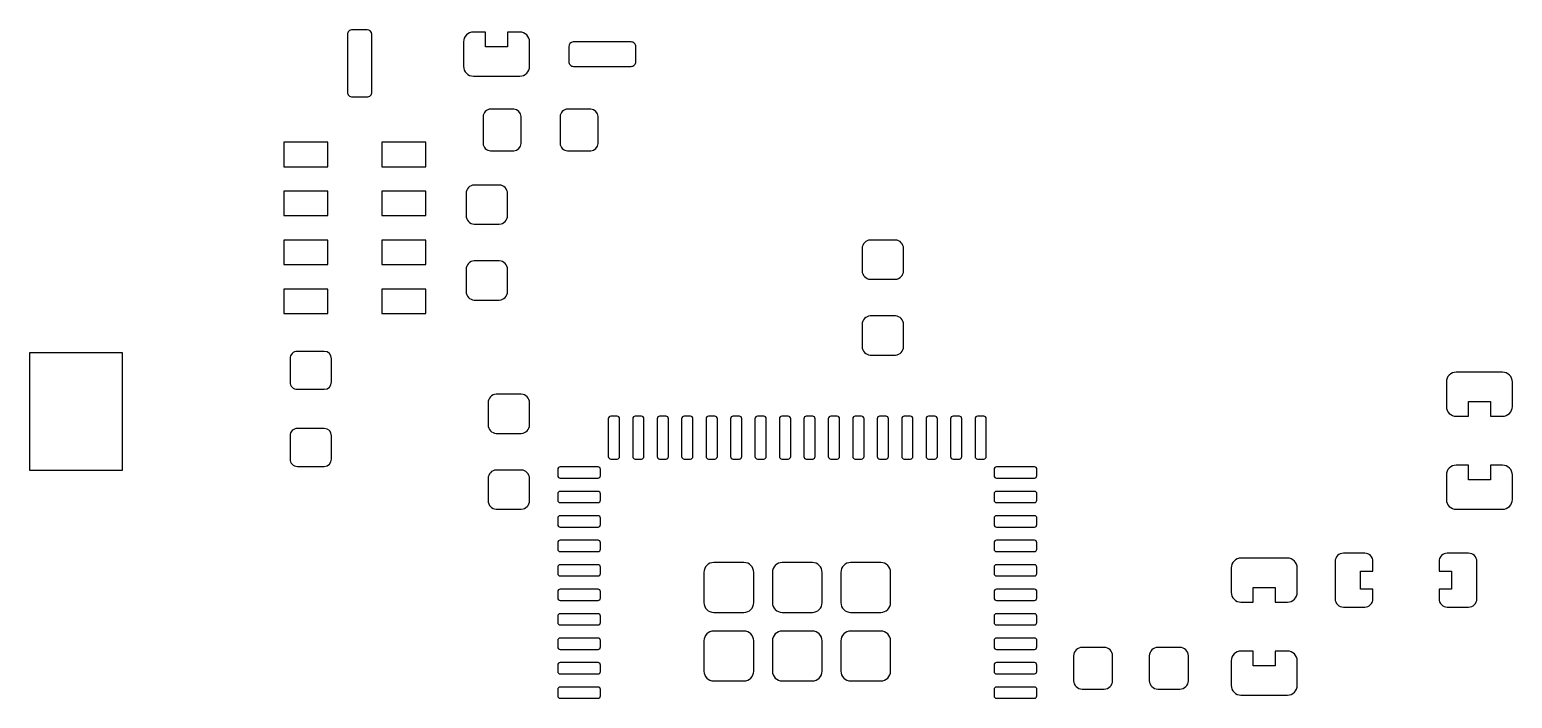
# Model space of a CAD drawing. Extents: x -210 to 210, y -160 to 160.
# Drawn here: x -142.95 to -112.62, y 35.18 to 48.85 of the extents above; entities that cross this region are included whole.
import ezdxf

# ---------------------------------------------------------------- set-up
doc = ezdxf.new("R2010")
doc.units = 0
doc.header["$MEASUREMENT"] = 0
doc.layers.get('0').update_dxf_attribs({"linetype": 'CONTINUOUS'})

msp = doc.modelspace()

# ---------------------------------------------------------------- linework, layer by layer
for points in [[(-135.95, 48.758999, 0.388354), (-136.05, 48.85), (-136.05, 48.85), (-136.35001, 48.85), (-136.35001, 48.85, 0.4146), (-136.44999, 48.75), (-136.44999, 48.75), (-136.44999, 47.575), (-136.44999, 47.575, 0.414758), (-136.35001, 47.475), (-136.35001, 47.475), (-136.05, 47.475), (-136.05, 47.475, 0.4145), (-135.95, 47.575), (-135.95, 47.575), (-135.95, 48.758999)], [(-132.725, 48.6, 0.414335), (-132.925, 48.8), (-132.925, 48.8), (-133.175, 48.8), (-133.175, 48.8), (-133.175, 48.5), (-133.175, 48.5), (-133.625, 48.5), (-133.625, 48.5), (-133.625, 48.8), (-133.625, 48.8), (-133.875, 48.8), (-133.875, 48.8, 0.41445), (-134.075, 48.6), (-134.075, 48.6), (-134.075, 48.1), (-134.075, 48.1, 0.414407), (-133.875, 47.9), (-133.875, 47.9), (-132.925, 47.9), (-132.925, 47.9, 0.414364), (-132.725, 48.1), (-132.725, 48.1), (-132.725, 48.6)], [(-130.55, 48.5, 0.414471), (-130.65, 48.6), (-130.65, 48.6), (-131.834004, 48.6), (-131.834004, 48.6, 0.3886), (-131.925, 48.5), (-131.925, 48.5), (-131.925, 48.2), (-131.925, 48.2, 0.414586), (-131.825, 48.1), (-131.825, 48.1), (-130.65, 48.1), (-130.65, 48.1, 0.414514), (-130.55, 48.2), (-130.55, 48.2), (-130.55, 48.5)], [(-132.9, 47.075, 0.414118), (-133.04999, 47.225), (-133.04999, 47.225), (-133.525, 47.225), (-133.525, 47.225, 0.414233), (-133.67499, 47.075), (-133.67499, 47.075), (-133.67499, 46.525), (-133.67499, 46.525, 0.41428), (-133.525, 46.375), (-133.525, 46.375), (-133.04999, 46.375), (-133.04999, 46.375, 0.414099), (-132.9, 46.525), (-132.9, 46.525), (-132.9, 47.075)], [(-131.32501, 47.075, 0.414156), (-131.475, 47.225), (-131.475, 47.225), (-131.95001, 47.225), (-131.95001, 47.225, 0.414223), (-132.1, 47.075), (-132.1, 47.075), (-132.1, 46.525), (-132.1, 46.525, 0.414223), (-131.95001, 46.375), (-131.95001, 46.375), (-131.475, 46.375), (-131.475, 46.375, 0.414166), (-131.32501, 46.525), (-131.32501, 46.525), (-131.32501, 47.075)], [(-133.175, 45.5, 0.404343), (-133.343994, 45.675), (-133.343994, 45.675), (-133.855996, 45.675), (-133.855996, 45.675, 0.404505), (-134.02499, 45.5), (-134.02499, 45.5), (-134.02499, 45.05), (-134.02499, 45.05, 0.404441), (-133.855996, 44.875), (-133.855996, 44.875), (-133.343994, 44.875), (-133.343994, 44.875, 0.404303), (-133.175, 45.05), (-133.175, 45.05), (-133.175, 45.5)], [(-125.075, 44.375, 0.404336), (-125.244004, 44.55), (-125.244004, 44.55), (-125.755996, 44.55), (-125.755996, 44.55, 0.40445), (-125.925, 44.375), (-125.925, 44.375), (-125.925, 43.925), (-125.925, 43.925, 0.404419), (-125.755996, 43.75), (-125.755996, 43.75), (-125.244004, 43.75), (-125.244004, 43.75, 0.404305), (-125.075, 43.925), (-125.075, 43.925), (-125.075, 44.375)], [(-133.175, 43.95, 0.404327), (-133.343994, 44.125), (-133.343994, 44.125), (-133.855996, 44.125), (-133.855996, 44.125, 0.404457), (-134.02499, 43.95), (-134.02499, 43.95), (-134.02499, 43.5), (-134.02499, 43.5, 0.404457), (-133.855996, 43.325), (-133.855996, 43.325), (-133.343994, 43.325), (-133.343994, 43.325, 0.404343), (-133.175, 43.5), (-133.175, 43.5), (-133.175, 43.95)], [(-125.075, 42.825, 0.404329), (-125.244004, 43), (-125.244004, 43), (-125.755996, 43), (-125.755996, 43, 0.40445), (-125.925, 42.825), (-125.925, 42.825), (-125.925, 42.375), (-125.925, 42.375, 0.404442), (-125.755996, 42.2), (-125.755996, 42.2), (-125.244004, 42.2), (-125.244004, 42.2, 0.404336), (-125.075, 42.375), (-125.075, 42.375), (-125.075, 42.825)], [(-136.775, 42.125, 0.414166), (-136.925, 42.275), (-136.925, 42.275), (-137.475, 42.275), (-137.475, 42.275, 0.414233), (-137.62499, 42.125), (-137.62499, 42.125), (-137.62499, 41.65), (-137.62499, 41.65, 0.414252), (-137.475, 41.5), (-137.475, 41.5), (-136.925, 41.5), (-136.925, 41.5, 0.414118), (-136.775, 41.65), (-136.775, 41.65), (-136.775, 42.125)], [(-112.625, 41.65, 0.414385), (-112.825, 41.85), (-112.825, 41.85), (-113.775, 41.85), (-113.775, 41.85, 0.414385), (-113.975, 41.65), (-113.975, 41.65), (-113.975, 41.15), (-113.975, 41.15, 0.41445), (-113.775, 40.95), (-113.775, 40.95), (-113.525, 40.95), (-113.525, 40.95), (-113.525, 41.25), (-113.525, 41.25), (-113.075, 41.25), (-113.075, 41.25), (-113.075, 40.95), (-113.075, 40.95), (-112.825, 40.95), (-112.825, 40.95, 0.414392), (-112.625, 41.15), (-112.625, 41.15), (-112.625, 41.65)], [(-132.725, 41.225, 0.404367), (-132.893994, 41.4), (-132.893994, 41.4), (-133.405996, 41.4), (-133.405996, 41.4, 0.404456), (-133.57499, 41.225), (-133.57499, 41.225), (-133.57499, 40.775), (-133.57499, 40.775, 0.404405), (-133.405996, 40.599998), (-133.405996, 40.599998), (-132.893994, 40.599998), (-132.893994, 40.599998, 0.404357), (-132.725, 40.775), (-132.725, 40.775), (-132.725, 41.225)], [(-130.88501, 40.9, 0.413913), (-130.935, 40.95), (-130.935, 40.95), (-131.065, 40.95), (-131.065, 40.95, 0.414328), (-131.115, 40.9), (-131.115, 40.9), (-131.115, 40.125002), (-131.115, 40.125002, 0.414428), (-131.065, 40.075), (-131.065, 40.075), (-130.935, 40.075), (-130.935, 40.075, 0.414085), (-130.88501, 40.125002), (-130.88501, 40.125002), (-130.88501, 40.9)], [(-130.385, 40.9, 0.413913), (-130.435, 40.95), (-130.435, 40.95), (-130.565, 40.95), (-130.565, 40.95, 0.414385), (-130.615, 40.9), (-130.615, 40.9), (-130.615, 40.125002), (-130.615, 40.125002, 0.414371), (-130.565, 40.075), (-130.565, 40.075), (-130.435, 40.075), (-130.435, 40.075, 0.414085), (-130.385, 40.125002), (-130.385, 40.125002), (-130.385, 40.9)], [(-129.885, 40.9, 0.413913), (-129.935, 40.95), (-129.935, 40.95), (-130.06499, 40.95), (-130.06499, 40.95, 0.414385), (-130.115, 40.9), (-130.115, 40.9), (-130.115, 40.125002), (-130.115, 40.125002, 0.414485), (-130.06499, 40.075), (-130.06499, 40.075), (-129.935, 40.075), (-129.935, 40.075, 0.414085), (-129.885, 40.125002), (-129.885, 40.125002), (-129.885, 40.9)], [(-129.38499, 40.9, 0.413971), (-129.435, 40.95), (-129.435, 40.95), (-129.565, 40.95), (-129.565, 40.95, 0.414385), (-129.61499, 40.9), (-129.61499, 40.9), (-129.61499, 40.125002), (-129.61499, 40.125002, 0.414371), (-129.565, 40.075), (-129.565, 40.075), (-129.435, 40.075), (-129.435, 40.075, 0.414142), (-129.38499, 40.125002), (-129.38499, 40.125002), (-129.38499, 40.9)], [(-128.885, 40.9, 0.413856), (-128.93499, 40.95), (-128.93499, 40.95), (-129.06501, 40.95), (-129.06501, 40.95, 0.414271), (-129.115, 40.9), (-129.115, 40.9), (-129.115, 40.125002), (-129.115, 40.125002, 0.414371), (-129.06501, 40.075), (-129.06501, 40.075), (-128.93499, 40.075), (-128.93499, 40.075, 0.414028), (-128.885, 40.125002), (-128.885, 40.125002), (-128.885, 40.9)], [(-128.38499, 40.9, 0.413856), (-128.435, 40.95), (-128.435, 40.95), (-128.565, 40.95), (-128.565, 40.95, 0.414328), (-128.61501, 40.9), (-128.61501, 40.9), (-128.61501, 40.125002), (-128.61501, 40.125002, 0.414371), (-128.565, 40.075), (-128.565, 40.075), (-128.435, 40.075), (-128.435, 40.075, 0.414028), (-128.38499, 40.125002), (-128.38499, 40.125002), (-128.38499, 40.9)], [(-127.885, 40.9, 0.413899), (-127.93499, 40.95), (-127.93499, 40.95), (-128.06501, 40.95), (-128.06501, 40.95, 0.414271), (-128.115, 40.9), (-128.115, 40.9), (-128.115, 40.125002), (-128.115, 40.125002, 0.414371), (-128.06501, 40.075), (-128.06501, 40.075), (-127.93499, 40.075), (-127.93499, 40.075, 0.414028), (-127.885, 40.125002), (-127.885, 40.125002), (-127.885, 40.9)], [(-127.38501, 40.9, 0.414013), (-127.435, 40.95), (-127.435, 40.95), (-127.565, 40.95), (-127.565, 40.95, 0.414328), (-127.615, 40.9), (-127.615, 40.9), (-127.615, 40.125002), (-127.615, 40.125002, 0.414442), (-127.565, 40.075), (-127.565, 40.075), (-127.435, 40.075), (-127.435, 40.075, 0.414142), (-127.38501, 40.125002), (-127.38501, 40.125002), (-127.38501, 40.9)], [(-126.885, 40.9, 0.414013), (-126.93501, 40.95), (-126.93501, 40.95), (-127.065, 40.95), (-127.065, 40.95, 0.414271), (-127.115, 40.9), (-127.115, 40.9), (-127.115, 40.125002), (-127.115, 40.125002, 0.414385), (-127.065, 40.075), (-127.065, 40.075), (-126.93501, 40.075), (-126.93501, 40.075, 0.414142), (-126.885, 40.125002), (-126.885, 40.125002), (-126.885, 40.9)], [(-126.385, 40.9, 0.413956), (-126.435, 40.95), (-126.435, 40.95), (-126.56499, 40.95), (-126.56499, 40.95, 0.414385), (-126.615, 40.9), (-126.615, 40.9), (-126.615, 40.125002), (-126.615, 40.125002, 0.4145), (-126.56499, 40.075), (-126.56499, 40.075), (-126.435, 40.075), (-126.435, 40.075, 0.414085), (-126.385, 40.125002), (-126.385, 40.125002), (-126.385, 40.9)], [(-125.88499, 40.9, 0.414013), (-125.935, 40.95), (-125.935, 40.95), (-126.065, 40.95), (-126.065, 40.95, 0.414385), (-126.11499, 40.9), (-126.11499, 40.9), (-126.11499, 40.125002), (-126.11499, 40.125002, 0.4145), (-126.065, 40.075), (-126.065, 40.075), (-125.935, 40.075), (-125.935, 40.075, 0.414142), (-125.88499, 40.125002), (-125.88499, 40.125002), (-125.88499, 40.9)], [(-125.385, 40.9, 0.413899), (-125.43499, 40.95), (-125.43499, 40.95), (-125.56499, 40.95), (-125.56499, 40.95, 0.414385), (-125.615, 40.9), (-125.615, 40.9), (-125.615, 40.125002), (-125.615, 40.125002, 0.4145), (-125.56499, 40.075), (-125.56499, 40.075), (-125.43499, 40.075), (-125.43499, 40.075, 0.414028), (-125.385, 40.125002), (-125.385, 40.125002), (-125.385, 40.9)], [(-124.885, 40.9, 0.413956), (-124.935, 40.95), (-124.935, 40.95), (-125.065, 40.95), (-125.065, 40.95, 0.414328), (-125.11499, 40.9), (-125.11499, 40.9), (-125.11499, 40.125002), (-125.11499, 40.125002, 0.414442), (-125.065, 40.075), (-125.065, 40.075), (-124.935, 40.075), (-124.935, 40.075, 0.414085), (-124.885, 40.125002), (-124.885, 40.125002), (-124.885, 40.9)], [(-124.385, 40.9, 0.413956), (-124.435, 40.95), (-124.435, 40.95), (-124.565, 40.95), (-124.565, 40.95, 0.414328), (-124.615, 40.9), (-124.615, 40.9), (-124.615, 40.125002), (-124.615, 40.125002, 0.414442), (-124.565, 40.075), (-124.565, 40.075), (-124.435, 40.075), (-124.435, 40.075, 0.414085), (-124.385, 40.125002), (-124.385, 40.125002), (-124.385, 40.9)], [(-123.885, 40.9, 0.413956), (-123.935, 40.95), (-123.935, 40.95), (-124.065, 40.95), (-124.065, 40.95, 0.414328), (-124.115, 40.9), (-124.115, 40.9), (-124.115, 40.125002), (-124.115, 40.125002, 0.414442), (-124.065, 40.075), (-124.065, 40.075), (-123.935, 40.075), (-123.935, 40.075, 0.414085), (-123.885, 40.125002), (-123.885, 40.125002), (-123.885, 40.9)], [(-123.385, 40.9, 0.413956), (-123.435, 40.95), (-123.435, 40.95), (-123.565, 40.95), (-123.565, 40.95, 0.414328), (-123.615, 40.9), (-123.615, 40.9), (-123.615, 40.125002), (-123.615, 40.125002, 0.414442), (-123.565, 40.075), (-123.565, 40.075), (-123.435, 40.075), (-123.435, 40.075, 0.414085), (-123.385, 40.125002), (-123.385, 40.125002), (-123.385, 40.9)], [(-136.775, 40.55, 0.414166), (-136.925, 40.7), (-136.925, 40.7), (-137.475, 40.7), (-137.475, 40.7, 0.414233), (-137.62499, 40.55), (-137.62499, 40.55), (-137.62499, 40.075), (-137.62499, 40.075, 0.414252), (-137.475, 39.925002), (-137.475, 39.925002), (-136.925, 39.925002), (-136.925, 39.925002, 0.414118), (-136.775, 40.075), (-136.775, 40.075), (-136.775, 40.55)], [(-132.725, 39.675, 0.404432), (-132.893994, 39.85), (-132.893994, 39.85), (-133.405996, 39.85), (-133.405996, 39.85, 0.404472), (-133.57499, 39.675), (-133.57499, 39.675), (-133.57499, 39.225), (-133.57499, 39.225, 0.404449), (-133.405996, 39.050002), (-133.405996, 39.050002), (-132.893994, 39.050002), (-132.893994, 39.050002, 0.404376), (-132.725, 39.225), (-132.725, 39.225), (-132.725, 39.675)], [(-131.275, 39.864998, 0.414214), (-131.32501, 39.915), (-131.32501, 39.915), (-132.1, 39.915), (-132.1, 39.915, 0.414328), (-132.14999, 39.864998), (-132.14999, 39.864998), (-132.14999, 39.735), (-132.14999, 39.735, 0.414414), (-132.1, 39.685), (-132.1, 39.685), (-131.32501, 39.685), (-131.32501, 39.685, 0.414171), (-131.275, 39.735), (-131.275, 39.735), (-131.275, 39.864998)], [(-122.35, 39.864998, 0.414228), (-122.4, 39.915), (-122.4, 39.915), (-123.175, 39.915), (-123.175, 39.915, 0.414371), (-123.225, 39.864998), (-123.225, 39.864998), (-123.225, 39.735), (-123.225, 39.735, 0.414256), (-123.175, 39.685), (-123.175, 39.685), (-122.4, 39.685), (-122.4, 39.685, 0.414042), (-122.35, 39.735), (-122.35, 39.735), (-122.35, 39.864998)], [(-112.625, 39.749998, 0.414364), (-112.825, 39.949998), (-112.825, 39.949998), (-113.075, 39.949998), (-113.075, 39.949998), (-113.075, 39.65), (-113.075, 39.65), (-113.525, 39.65), (-113.525, 39.65), (-113.525, 39.949998), (-113.525, 39.949998), (-113.775, 39.949998), (-113.775, 39.949998, 0.414435), (-113.975, 39.749998), (-113.975, 39.749998), (-113.975, 39.250002), (-113.975, 39.250002, 0.414407), (-113.775, 39.050002), (-113.775, 39.050002), (-112.825, 39.050002), (-112.825, 39.050002, 0.414403), (-112.625, 39.250002), (-112.625, 39.250002), (-112.625, 39.749998)], [(-131.275, 39.365, 0.414214), (-131.32501, 39.414998), (-131.32501, 39.414998), (-132.1, 39.414998), (-132.1, 39.414998, 0.414328), (-132.14999, 39.365), (-132.14999, 39.365), (-132.14999, 39.235), (-132.14999, 39.235, 0.414414), (-132.1, 39.184998), (-132.1, 39.184998), (-131.32501, 39.184998), (-131.32501, 39.184998, 0.414185), (-131.275, 39.235), (-131.275, 39.235), (-131.275, 39.365)], [(-122.35, 39.365, 0.414214), (-122.4, 39.414998), (-122.4, 39.414998), (-123.175, 39.414998), (-123.175, 39.414998, 0.414342), (-123.225, 39.365), (-123.225, 39.365), (-123.225, 39.235), (-123.225, 39.235, 0.414271), (-123.175, 39.184998), (-123.175, 39.184998), (-122.4, 39.184998), (-122.4, 39.184998, 0.414056), (-122.35, 39.235), (-122.35, 39.235), (-122.35, 39.365)], [(-131.275, 38.865, 0.414214), (-131.32501, 38.915), (-131.32501, 38.915), (-132.1, 38.915), (-132.1, 38.915, 0.414328), (-132.14999, 38.865), (-132.14999, 38.865), (-132.14999, 38.734998), (-132.14999, 38.734998, 0.414414), (-132.1, 38.685002), (-132.1, 38.685002), (-131.32501, 38.685002), (-131.32501, 38.685002, 0.414171), (-131.275, 38.734998), (-131.275, 38.734998), (-131.275, 38.865)], [(-122.35, 38.865, 0.414214), (-122.4, 38.915), (-122.4, 38.915), (-123.175, 38.915), (-123.175, 38.915, 0.414357), (-123.225, 38.865), (-123.225, 38.865), (-123.225, 38.734998), (-123.225, 38.734998, 0.414228), (-123.175, 38.685002), (-123.175, 38.685002), (-122.4, 38.685002), (-122.4, 38.685002, 0.414028), (-122.35, 38.734998), (-122.35, 38.734998), (-122.35, 38.865)], [(-131.275, 38.365, 0.414214), (-131.32501, 38.415), (-131.32501, 38.415), (-132.1, 38.415), (-132.1, 38.415, 0.414328), (-132.14999, 38.365), (-132.14999, 38.365), (-132.14999, 38.235002), (-132.14999, 38.235002, 0.414428), (-132.1, 38.185), (-132.1, 38.185), (-131.32501, 38.185), (-131.32501, 38.185, 0.414214), (-131.275, 38.235002), (-131.275, 38.235002), (-131.275, 38.365)], [(-122.35, 38.365, 0.414199), (-122.4, 38.415), (-122.4, 38.415), (-123.175, 38.415), (-123.175, 38.415, 0.414357), (-123.225, 38.365), (-123.225, 38.365), (-123.225, 38.235002), (-123.225, 38.235002, 0.414285), (-123.175, 38.185), (-123.175, 38.185), (-122.4, 38.185), (-122.4, 38.185, 0.414085), (-122.35, 38.235002), (-122.35, 38.235002), (-122.35, 38.365)], [(-131.275, 37.865002, 0.414214), (-131.32501, 37.915), (-131.32501, 37.915), (-132.1, 37.915), (-132.1, 37.915, 0.414328), (-132.14999, 37.865002), (-132.14999, 37.865002), (-132.14999, 37.735), (-132.14999, 37.735, 0.414414), (-132.1, 37.685), (-132.1, 37.685), (-131.32501, 37.685), (-131.32501, 37.685, 0.414171), (-131.275, 37.735), (-131.275, 37.735), (-131.275, 37.865002)], [(-128.140996, 37.758999, 0.414657), (-128.341006, 37.958999), (-128.341006, 37.958999), (-128.959004, 37.958999), (-128.959004, 37.958999, 0.4147), (-129.159004, 37.758999), (-129.159004, 37.758999), (-129.159004, 37.140999), (-129.159004, 37.140999, 0.414661), (-128.959004, 36.940999), (-128.959004, 36.940999), (-128.341006, 36.940999), (-128.341006, 36.940999, 0.414625), (-128.140996, 37.140999), (-128.140996, 37.140999), (-128.140996, 37.758999)], [(-126.741006, 37.758999, 0.414636), (-126.940996, 37.958999), (-126.940996, 37.958999), (-127.559004, 37.958999), (-127.559004, 37.958999, 0.414707), (-127.758994, 37.758999), (-127.758994, 37.758999), (-127.758994, 37.140999), (-127.758994, 37.140999, 0.414675), (-127.559004, 36.940999), (-127.559004, 36.940999), (-126.940996, 36.940999), (-126.940996, 36.940999, 0.414568), (-126.741006, 37.140999), (-126.741006, 37.140999), (-126.741006, 37.758999)], [(-125.340996, 37.758999, 0.414621), (-125.541006, 37.958999), (-125.541006, 37.958999), (-126.158994, 37.958999), (-126.158994, 37.958999, 0.414711), (-126.359004, 37.758999), (-126.359004, 37.758999), (-126.359004, 37.140999), (-126.359004, 37.140999, 0.414704), (-126.158994, 36.940999), (-126.158994, 36.940999), (-125.541006, 36.940999), (-125.541006, 36.940999, 0.414582), (-125.340996, 37.140999), (-125.340996, 37.140999), (-125.340996, 37.758999)], [(-122.35, 37.865002, 0.414199), (-122.4, 37.915), (-122.4, 37.915), (-123.175, 37.915), (-123.175, 37.915, 0.414342), (-123.225, 37.865002), (-123.225, 37.865002), (-123.225, 37.735), (-123.225, 37.735, 0.414256), (-123.175, 37.685), (-123.175, 37.685), (-122.4, 37.685), (-122.4, 37.685, 0.414042), (-122.35, 37.735), (-122.35, 37.735), (-122.35, 37.865002)], [(-117.025, 37.85, 0.414349), (-117.225, 38.05), (-117.225, 38.05), (-118.175, 38.05), (-118.175, 38.05, 0.414414), (-118.375, 37.85), (-118.375, 37.85), (-118.375, 37.35), (-118.375, 37.35, 0.414392), (-118.175, 37.15), (-118.175, 37.15), (-117.925, 37.15), (-117.925, 37.15), (-117.925, 37.45), (-117.925, 37.45), (-117.475, 37.45), (-117.475, 37.45), (-117.475, 37.15), (-117.475, 37.15), (-117.225, 37.15), (-117.225, 37.15, 0.414328), (-117.025, 37.35), (-117.025, 37.35), (-117.025, 37.85)], [(-115.475, 37.981001, 0.415261), (-115.644004, 38.150002), (-115.644004, 38.150002), (-116.080996, 38.150002), (-116.080996, 38.150002, 0.415286), (-116.25, 37.981001), (-116.25, 37.981001), (-116.25, 37.218999), (-116.25, 37.218999, 0.415269), (-116.080996, 37.050002), (-116.080996, 37.050002), (-115.644004, 37.050002), (-115.644004, 37.050002, 0.415261), (-115.475, 37.218999), (-115.475, 37.218999), (-115.475, 37.417), (-115.475, 37.417), (-115.732998, 37.417), (-115.732998, 37.417), (-115.732998, 37.783), (-115.732998, 37.783), (-115.475, 37.783), (-115.475, 37.783), (-115.475, 37.981001)], [(-113.35, 37.981001, 0.415261), (-113.518994, 38.150002), (-113.518994, 38.150002), (-113.955996, 38.150002), (-113.955996, 38.150002, 0.415278), (-114.125, 37.981001), (-114.125, 37.981001), (-114.125, 37.783), (-114.125, 37.783), (-113.867002, 37.783), (-113.867002, 37.783), (-113.867002, 37.417), (-113.867002, 37.417), (-114.125, 37.417), (-114.125, 37.417), (-114.125, 37.218999), (-114.125, 37.218999, 0.415303), (-113.955996, 37.050002), (-113.955996, 37.050002), (-113.518994, 37.050002), (-113.518994, 37.050002, 0.415248), (-113.35, 37.218999), (-113.35, 37.218999), (-113.35, 37.981001)], [(-131.275, 37.365, 0.414214), (-131.32501, 37.415002), (-131.32501, 37.415002), (-132.1, 37.415002), (-132.1, 37.415002, 0.414328), (-132.14999, 37.365), (-132.14999, 37.365), (-132.14999, 37.235), (-132.14999, 37.235, 0.414414), (-132.1, 37.184998), (-132.1, 37.184998), (-131.32501, 37.184998), (-131.32501, 37.184998, 0.414185), (-131.275, 37.235), (-131.275, 37.235), (-131.275, 37.365)], [(-122.35, 37.365, 0.414214), (-122.4, 37.415002), (-122.4, 37.415002), (-123.175, 37.415002), (-123.175, 37.415002, 0.414342), (-123.225, 37.365), (-123.225, 37.365), (-123.225, 37.235), (-123.225, 37.235, 0.414271), (-123.175, 37.184998), (-123.175, 37.184998), (-122.4, 37.184998), (-122.4, 37.184998, 0.414028), (-122.35, 37.235), (-122.35, 37.235), (-122.35, 37.365)], [(-131.275, 36.865, 0.414214), (-131.32501, 36.915), (-131.32501, 36.915), (-132.1, 36.915), (-132.1, 36.915, 0.414328), (-132.14999, 36.865), (-132.14999, 36.865), (-132.14999, 36.734998), (-132.14999, 36.734998, 0.414414), (-132.1, 36.685), (-132.1, 36.685), (-131.32501, 36.685), (-131.32501, 36.685, 0.414171), (-131.275, 36.734998), (-131.275, 36.734998), (-131.275, 36.865)], [(-122.35, 36.865, 0.414199), (-122.4, 36.915), (-122.4, 36.915), (-123.175, 36.915), (-123.175, 36.915, 0.414357), (-123.225, 36.865), (-123.225, 36.865), (-123.225, 36.734998), (-123.225, 36.734998, 0.414256), (-123.175, 36.685), (-123.175, 36.685), (-122.4, 36.685), (-122.4, 36.685, 0.414028), (-122.35, 36.734998), (-122.35, 36.734998), (-122.35, 36.865)], [(-131.275, 36.364998, 0.414214), (-131.32501, 36.415), (-131.32501, 36.415), (-132.1, 36.415), (-132.1, 36.415, 0.4144), (-132.14999, 36.364998), (-132.14999, 36.364998), (-132.14999, 36.235), (-132.14999, 36.235, 0.414414), (-132.1, 36.185), (-132.1, 36.185), (-131.32501, 36.185), (-131.32501, 36.185, 0.414299), (-131.275, 36.235), (-131.275, 36.235), (-131.275, 36.364998)], [(-128.140996, 36.359001, 0.414661), (-128.341006, 36.559001), (-128.341006, 36.559001), (-128.959004, 36.559001), (-128.959004, 36.559001, 0.414693), (-129.159004, 36.359001), (-129.159004, 36.359001), (-129.159004, 35.741001), (-129.159004, 35.741001, 0.414654), (-128.959004, 35.541001), (-128.959004, 35.541001), (-128.341006, 35.541001), (-128.341006, 35.541001, 0.414625), (-128.140996, 35.741001), (-128.140996, 35.741001), (-128.140996, 36.359001)], [(-126.741006, 36.359001, 0.414636), (-126.940996, 36.559001), (-126.940996, 36.559001), (-127.559004, 36.559001), (-127.559004, 36.559001, 0.414704), (-127.758994, 36.359001), (-127.758994, 36.359001), (-127.758994, 35.741001), (-127.758994, 35.741001, 0.414668), (-127.559004, 35.541001), (-127.559004, 35.541001), (-126.940996, 35.541001), (-126.940996, 35.541001, 0.414571), (-126.741006, 35.741001), (-126.741006, 35.741001), (-126.741006, 36.359001)], [(-125.340996, 36.359001, 0.414621), (-125.541006, 36.559001), (-125.541006, 36.559001), (-126.158994, 36.559001), (-126.158994, 36.559001, 0.414711), (-126.359004, 36.359001), (-126.359004, 36.359001), (-126.359004, 35.741001), (-126.359004, 35.741001, 0.414697), (-126.158994, 35.541001), (-126.158994, 35.541001), (-125.541006, 35.541001), (-125.541006, 35.541001, 0.414582), (-125.340996, 35.741001), (-125.340996, 35.741001), (-125.340996, 36.359001)], [(-122.35, 36.364998, 0.414242), (-122.4, 36.415), (-122.4, 36.415), (-123.175, 36.415), (-123.175, 36.415, 0.414371), (-123.225, 36.364998), (-123.225, 36.364998), (-123.225, 36.235), (-123.225, 36.235, 0.414285), (-123.175, 36.185), (-123.175, 36.185), (-122.4, 36.185), (-122.4, 36.185, 0.414042), (-122.35, 36.235), (-122.35, 36.235), (-122.35, 36.364998)], [(-120.8, 36.056001, 0.404321), (-120.975, 36.224998), (-120.975, 36.224998), (-121.425, 36.224998), (-121.425, 36.224998, 0.404456), (-121.6, 36.056001), (-121.6, 36.056001), (-121.6, 35.544001), (-121.6, 35.544001, 0.40446), (-121.425, 35.375), (-121.425, 35.375), (-120.975, 35.375), (-120.975, 35.375, 0.404286), (-120.8, 35.544001), (-120.8, 35.544001), (-120.8, 36.056001)], [(-119.25, 36.056001, 0.404385), (-119.425, 36.224998), (-119.425, 36.224998), (-119.875, 36.224998), (-119.875, 36.224998, 0.404384), (-120.05, 36.056001), (-120.05, 36.056001), (-120.05, 35.544001), (-120.05, 35.544001, 0.404436), (-119.875, 35.375), (-119.875, 35.375), (-119.425, 35.375), (-119.425, 35.375, 0.404365), (-119.25, 35.544001), (-119.25, 35.544001), (-119.25, 36.056001)], [(-117.025, 35.950002, 0.414349), (-117.225, 36.15), (-117.225, 36.15), (-117.475, 36.15), (-117.475, 36.15), (-117.475, 35.85), (-117.475, 35.85), (-117.925, 35.85), (-117.925, 35.85), (-117.925, 36.15), (-117.925, 36.15), (-118.175, 36.15), (-118.175, 36.15, 0.414403), (-118.375, 35.950002), (-118.375, 35.950002), (-118.375, 35.45), (-118.375, 35.45, 0.414396), (-118.175, 35.25), (-118.175, 35.25), (-117.225, 35.25), (-117.225, 35.25, 0.414346), (-117.025, 35.45), (-117.025, 35.45), (-117.025, 35.950002)], [(-131.275, 35.865002, 0.414214), (-131.32501, 35.914998), (-131.32501, 35.914998), (-132.1, 35.914998), (-132.1, 35.914998, 0.414371), (-132.14999, 35.865002), (-132.14999, 35.865002), (-132.14999, 35.735), (-132.14999, 35.735, 0.414414), (-132.1, 35.685), (-132.1, 35.685), (-131.32501, 35.685), (-131.32501, 35.685, 0.414299), (-131.275, 35.735), (-131.275, 35.735), (-131.275, 35.865002)], [(-122.35, 35.865002, 0.414199), (-122.4, 35.914998), (-122.4, 35.914998), (-123.175, 35.914998), (-123.175, 35.914998, 0.414342), (-123.225, 35.865002), (-123.225, 35.865002), (-123.225, 35.735), (-123.225, 35.735, 0.414256), (-123.175, 35.685), (-123.175, 35.685), (-122.4, 35.685), (-122.4, 35.685, 0.414056), (-122.35, 35.735), (-122.35, 35.735), (-122.35, 35.865002)], [(-131.275, 35.365, 0.414214), (-131.32501, 35.415), (-131.32501, 35.415), (-132.1, 35.415), (-132.1, 35.415, 0.4144), (-132.14999, 35.365), (-132.14999, 35.365), (-132.14999, 35.235), (-132.14999, 35.235, 0.414428), (-132.1, 35.184998), (-132.1, 35.184998), (-131.32501, 35.184998), (-131.32501, 35.184998, 0.414314), (-131.275, 35.235), (-131.275, 35.235), (-131.275, 35.365)], [(-122.35, 35.365, 0.414214), (-122.4, 35.415), (-122.4, 35.415), (-123.175, 35.415), (-123.175, 35.415, 0.414371), (-123.225, 35.365), (-123.225, 35.365), (-123.225, 35.235), (-123.225, 35.235, 0.414271), (-123.175, 35.184998), (-123.175, 35.184998), (-122.4, 35.184998), (-122.4, 35.184998, 0.414028), (-122.35, 35.235), (-122.35, 35.235), (-122.35, 35.365)]]:
    msp.add_lwpolyline(points, format="xyb")
for points in [[(-136.85, 46.55), (-137.75, 46.55), (-137.75, 46.55), (-137.75, 46.05), (-137.75, 46.05), (-136.85, 46.05), (-136.85, 46.05), (-136.85, 46.55)], [(-134.85, 46.55), (-135.75, 46.55), (-135.75, 46.55), (-135.75, 46.05), (-135.75, 46.05), (-134.85, 46.05), (-134.85, 46.05), (-134.85, 46.55)], [(-136.85, 45.55), (-137.75, 45.55), (-137.75, 45.55), (-137.75, 45.05), (-137.75, 45.05), (-136.85, 45.05), (-136.85, 45.05), (-136.85, 45.55)], [(-134.85, 45.55), (-135.75, 45.55), (-135.75, 45.55), (-135.75, 45.05), (-135.75, 45.05), (-134.85, 45.05), (-134.85, 45.05), (-134.85, 45.55)], [(-136.85, 44.55), (-137.75, 44.55), (-137.75, 44.55), (-137.75, 44.05), (-137.75, 44.05), (-136.85, 44.05), (-136.85, 44.05), (-136.85, 44.55)], [(-134.85, 44.55), (-135.75, 44.55), (-135.75, 44.55), (-135.75, 44.05), (-135.75, 44.05), (-134.85, 44.05), (-134.85, 44.05), (-134.85, 44.55)], [(-136.85, 43.55), (-137.75, 43.55), (-137.75, 43.55), (-137.75, 43.05), (-137.75, 43.05), (-136.85, 43.05), (-136.85, 43.05), (-136.85, 43.55)], [(-134.85, 43.55), (-135.75, 43.55), (-135.75, 43.55), (-135.75, 43.05), (-135.75, 43.05), (-134.85, 43.05), (-134.85, 43.05), (-134.85, 43.55)], [(-141.05, 42.245), (-142.95, 42.245), (-142.95, 42.245), (-142.95, 39.845), (-142.95, 39.845), (-141.05, 39.845), (-141.05, 39.845), (-141.05, 42.245)]]:
    msp.add_lwpolyline(points)

doc.saveas('drawing.dxf')
